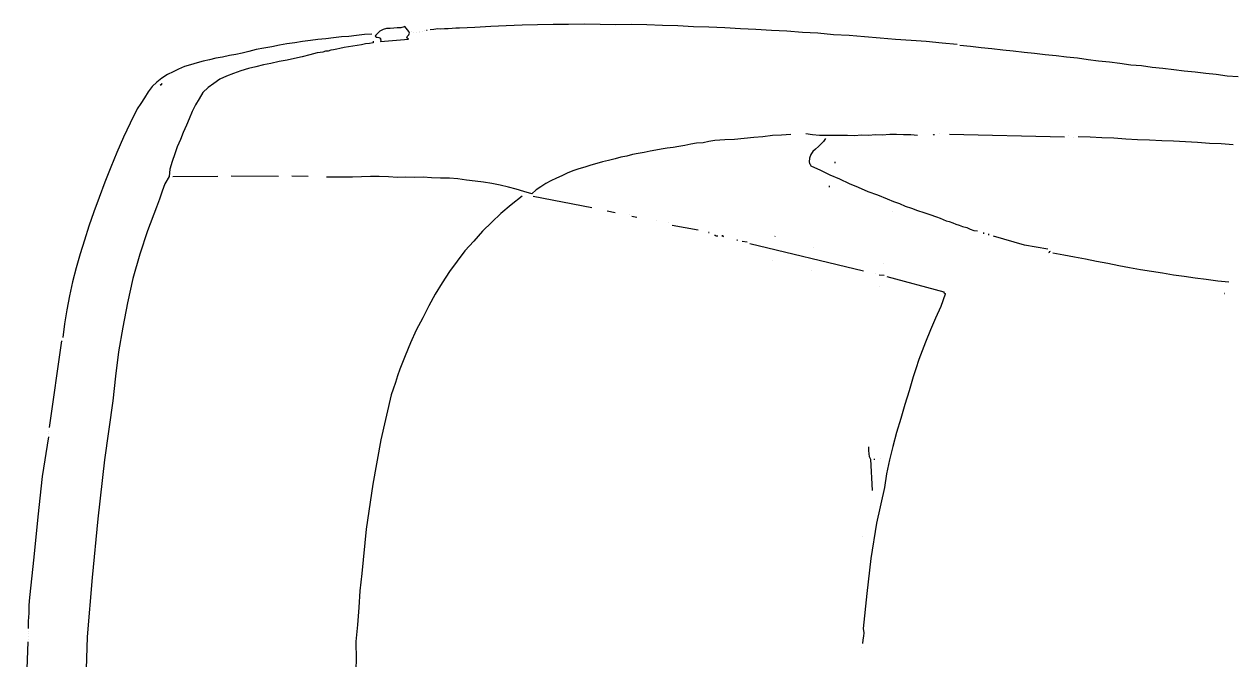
# Model space of a CAD drawing. Header units: metres. Extents: x -45 to 1930, y -347 to 488.
# Drawn here: x 53.219 to 55.09, y 101.167 to 102.151 of the extents above; entities that cross this region are included whole.
import ezdxf

# ---------------------------------------------------------------- set-up
doc = ezdxf.new("R2010")
doc.units = ezdxf.units.M

# ---------------------------------------------------------------- blocks, each defined once
blk = doc.blocks.new('BMW8-PUD')
for p, q in [((4.7667, 0.1762), (4.7589, 0.3186)), ((4.6764, 0.1599), (4.6718, 0.2266)), ((4.2587, 0.1553), (4.2568, 0.1838)), ((4.7667, 0.1729), (4.7667, 0.1729)), ((4.7668, 0.1688), (4.7668, 0.1688)), ((4.2614, 0.1276), (4.2587, 0.1553)), ((4.6773, 0.0679), (4.6764, 0.1599)), ((4.7668, 0.1639), (4.7668, 0.1639)), ((4.7669, 0.1607), (4.7669, 0.1607)), ((4.7694, 0.1444), (4.7685, 0.1558)), ((4.7695, 0.1322), (4.7694, 0.1444)), ((4.7705, 0.12), (4.7695, 0.1322)), ((4.2616, 0.1016), (4.2614, 0.1276)), ((4.7706, 0.1078), (4.7705, 0.12)), ((4.2619, 0.0747), (4.2616, 0.1016)), ((4.7703, 0.0451), (4.7706, 0.1078)), ((3.4818, 0.062), (3.4818, 0.062)), ((4.2629, 0.0486), (4.2619, 0.0747)), ((4.6773, -0.0234), (4.6773, 0.0679)), ((3.4803, 0.0441), (3.4811, 0.0498)), ((3.4804, 0.0392), (3.4803, 0.0441)), ((3.4821, 0.0327), (3.4804, 0.0392)), ((3.4811, 0.0498), (3.4811, 0.0555)), ((4.2624, 0.0218), (4.2629, 0.0486)), ((4.7701, -0.0176), (4.7703, 0.0451)), ((3.4818, -0.0219), (3.4821, 0.0327)), ((4.2622, -0.0474), (4.2624, 0.0218)), ((4.769, -0.0804), (4.7701, -0.0176)), ((3.4806, -0.0765), (3.4818, -0.0219)), ((4.6757, -0.1154), (4.6773, -0.0234)), ((4.2587, -0.1175), (4.2622, -0.0474)), ((3.477, -0.1319), (3.4806, -0.0765)), ((4.7655, -0.1423), (4.769, -0.0804)), ((3.4972, -0.1097), (3.4972, -0.1097)), ((4.2528, -0.1868), (4.2587, -0.1175)), ((4.6716, -0.2074), (4.6757, -0.1154)), ((3.4702, -0.1881), (3.477, -0.1319)), ((4.7656, -0.1471), (4.7656, -0.1471)), ((4.7595, -0.2922), (4.7656, -0.1569)), ((4.7656, -0.1512), (4.7656, -0.1512)), ((3.4958, -0.2294), (3.4889, -0.1814)), ((4.2437, -0.2577), (4.2528, -0.1868)), ((3.4688, -0.2093), (3.4702, -0.1881)), ((3.4665, -0.2313), (3.4688, -0.2093)), ((4.6712, -0.2457), (4.6716, -0.2074)), ((3.4635, -0.2525), (3.4665, -0.2313)), ((3.4812, -0.232), (3.4812, -0.232)), ((3.4893, -0.2295), (3.4893, -0.2295)), ((3.4893, -0.2295), (3.4901, -0.2295)), ((3.4901, -0.2295), (3.4909, -0.2295)), ((3.4909, -0.2295), (3.4909, -0.2295)), ((3.4983, -0.2335), (3.4958, -0.2294)), ((3.4992, -0.2375), (3.4983, -0.2335)), ((3.5, -0.2424), (3.4992, -0.2375)), ((3.5009, -0.2481), (3.5, -0.2424)), ((3.4596, -0.2746), (3.4635, -0.2525)), ((4.2413, -0.2667), (4.2437, -0.2577)), ((4.6699, -0.284), (4.6712, -0.2457)), ((3.4549, -0.2966), (3.4596, -0.2746)), ((4.2366, -0.2879), (4.239, -0.2773)), ((4.239, -0.2773), (4.2413, -0.2667)), ((3.451, -0.3186), (3.4549, -0.2966)), ((4.228, -0.3198), (4.2343, -0.2985)), ((4.2343, -0.2985), (4.2366, -0.2879)), ((4.6669, -0.3223), (4.6699, -0.284)), ((4.7573, -0.3191), (4.7579, -0.2979)), ((4.7579, -0.2922), (4.7579, -0.2922)), ((3.4464, -0.3406), (3.451, -0.3186)), ((4.2216, -0.341), (4.228, -0.3198)), ((4.6632, -0.3606), (4.6669, -0.3223)), ((4.7559, -0.3411), (4.7573, -0.3191)), ((3.4424, -0.3627), (3.4464, -0.3406)), ((4.2145, -0.3614), (4.2216, -0.341)), ((4.7537, -0.3631), (4.7559, -0.3411)), ((3.4393, -0.3757), (3.4424, -0.3627)), ((4.2065, -0.381), (4.2145, -0.3614)), ((4.6587, -0.399), (4.6632, -0.3606)), ((4.7514, -0.3851), (4.7537, -0.3631)), ((3.4322, -0.4043), (3.4362, -0.3904)), ((3.4362, -0.3904), (3.4393, -0.3757)), ((4.1986, -0.4006), (4.2065, -0.381)), ((4.7475, -0.4071), (4.7514, -0.3851)), ((3.4283, -0.4182), (3.4322, -0.4043)), ((4.1906, -0.4195), (4.1986, -0.4006)), ((4.6517, -0.4373), (4.6587, -0.399)), ((4.7436, -0.4291), (4.7475, -0.4071)), ((3.4228, -0.4378), (3.4283, -0.4182)), ((4.1818, -0.4382), (4.1906, -0.4195)), ((4.739, -0.4512), (4.7436, -0.4291)), ((3.4164, -0.4565), (3.4228, -0.4378)), ((4.1722, -0.4563), (4.1818, -0.4382)), ((4.6431, -0.4748), (4.6517, -0.4373)), ((3.4101, -0.4753), (3.4164, -0.4565)), ((4.1618, -0.4735), (4.1722, -0.4563)), ((4.7343, -0.4732), (4.739, -0.4512)), ((3.4054, -0.4949), (3.4101, -0.4753)), ((4.1513, -0.4907), (4.1618, -0.4735)), ((4.6328, -0.5124), (4.6431, -0.4748)), ((4.7288, -0.496), (4.7343, -0.4732)), ((3.4054, -0.4957), (3.4054, -0.4949)), ((3.407, -0.4965), (3.4054, -0.4957)), ((3.4078, -0.4974), (3.407, -0.4965)), ((3.4078, -0.4982), (3.4078, -0.4974)), ((3.4976, -0.5136), (3.4078, -0.4982)), ((3.5072, -0.4973), (3.5072, -0.4973)), ((4.1393, -0.5071), (4.1513, -0.4907)), ((4.7225, -0.5189), (4.7288, -0.496)), ((3.5017, -0.5144), (3.5098, -0.5144)), ((3.5163, -0.5167), (3.5163, -0.5167)), ((3.7137, -0.5443), (3.5343, -0.519)), ((3.614, -0.5118), (3.614, -0.5118)), ((3.6768, -0.521), (3.6768, -0.521)), ((4.1143, -0.539), (4.1272, -0.5234)), ((4.1272, -0.5234), (4.1393, -0.5071)), ((4.6297, -0.5254), (4.6328, -0.5124)), ((4.7162, -0.5434), (4.7225, -0.5189)), ((2.9758, -0.5371), (2.9749, -0.5371)), ((2.9749, -0.5371), (2.9749, -0.5371)), ((2.9749, -0.5371), (2.9749, -0.5371)), ((2.9749, -0.5371), (2.9758, -0.5371)), ((2.9758, -0.5371), (2.9758, -0.5371)), ((2.9758, -0.5371), (2.9758, -0.5371)), ((2.9758, -0.5371), (2.9758, -0.5371)), ((2.9758, -0.5371), (2.9758, -0.5371)), ((3.5043, -0.5323), (3.5043, -0.5323)), ((4.1014, -0.5538), (4.1143, -0.539)), ((4.6234, -0.5499), (4.6265, -0.5377)), ((4.6265, -0.5377), (4.6297, -0.5254)), ((2.9873, -0.5557), (2.9702, -0.5558)), ((3.0052, -0.5563), (2.9873, -0.5557)), ((3.0224, -0.557), (3.0052, -0.5563)), ((3.0395, -0.5577), (3.0224, -0.557)), ((3.0566, -0.5583), (3.0395, -0.5577)), ((3.0737, -0.5598), (3.0566, -0.5583)), ((3.0908, -0.5605), (3.0737, -0.5598)), ((3.1079, -0.5619), (3.0908, -0.5605)), ((3.6143, -0.5476), (3.6143, -0.5476)), ((3.6763, -0.5585), (3.6755, -0.5593)), ((3.6755, -0.5593), (3.6763, -0.5585)), ((3.6755, -0.5593), (3.6755, -0.5593)), ((3.6755, -0.5593), (3.6755, -0.5593)), ((3.6763, -0.5585), (3.6763, -0.5585)), ((3.6763, -0.5585), (3.6763, -0.5585)), ((3.6763, -0.5585), (3.6763, -0.5585)), ((3.6763, -0.5585), (3.6763, -0.5585)), ((3.7177, -0.5459), (3.7259, -0.5458)), ((3.734, -0.5473), (3.7332, -0.5473)), ((3.7332, -0.5473), (3.7332, -0.5473)), ((3.7332, -0.5473), (3.7332, -0.5473)), ((3.7332, -0.5473), (3.734, -0.5473)), ((3.734, -0.5473), (3.734, -0.5473)), ((3.734, -0.5473), (3.734, -0.5473)), ((3.734, -0.5473), (3.734, -0.5473)), ((3.734, -0.5473), (3.734, -0.5473)), ((3.7561, -0.5512), (3.7553, -0.5512)), ((3.7553, -0.5512), (3.7553, -0.5512)), ((3.7553, -0.5512), (3.7553, -0.5512)), ((3.7553, -0.5512), (3.7569, -0.552)), ((3.7569, -0.552), (3.7561, -0.5512)), ((3.7569, -0.552), (3.7569, -0.552)), ((3.7569, -0.552), (3.7577, -0.552)), ((3.7577, -0.552), (3.7569, -0.552)), ((3.7569, -0.552), (3.7569, -0.552)), ((3.7577, -0.552), (3.7577, -0.552)), ((3.7577, -0.552), (3.7577, -0.552)), ((3.7577, -0.552), (3.7577, -0.552)), ((3.7658, -0.5511), (3.7642, -0.5511)), ((3.7667, -0.5511), (3.7658, -0.5511)), ((3.7683, -0.5519), (3.7667, -0.5511)), ((3.7691, -0.5519), (3.7683, -0.5519)), ((3.7789, -0.5551), (3.7781, -0.5551)), ((3.7781, -0.5551), (3.7781, -0.5551)), ((3.7781, -0.5551), (3.7781, -0.5551)), ((3.7781, -0.5551), (3.7789, -0.5551)), ((3.7789, -0.5551), (3.7789, -0.5551)), ((3.7789, -0.5551), (3.7789, -0.5551)), ((3.7789, -0.5551), (3.7789, -0.5551)), ((3.7789, -0.5551), (3.7789, -0.5551)), ((3.836, -0.5611), (3.7952, -0.5574)), ((4.0869, -0.5686), (4.1014, -0.5538)), ((4.6178, -0.5614), (4.6234, -0.5499)), ((4.709, -0.5671), (4.7162, -0.5434)), ((3.125, -0.5634), (3.1079, -0.5619)), ((3.1421, -0.5649), (3.125, -0.5634)), ((3.1593, -0.5664), (3.1421, -0.5649)), ((3.1772, -0.5678), (3.1593, -0.5664)), ((3.1943, -0.5701), (3.1772, -0.5678)), ((3.2114, -0.5716), (3.1943, -0.5701)), ((3.2285, -0.5731), (3.2114, -0.5716)), ((3.2456, -0.5746), (3.2285, -0.5731)), ((3.2497, -0.5761), (3.2506, -0.5753)), ((3.2506, -0.5753), (3.2514, -0.5753)), ((3.2513, -0.5745), (3.2522, -0.5737)), ((3.2514, -0.5753), (3.2513, -0.5745)), ((3.2539, -0.5794), (3.2905, -0.5823)), ((3.8425, -0.5651), (3.8425, -0.5651)), ((3.8604, -0.565), (3.8604, -0.565)), ((3.8996, -0.5687), (3.8914, -0.5679)), ((3.9037, -0.5702), (3.9037, -0.5702)), ((3.9379, -0.5732), (3.9257, -0.5717)), ((4.0545, -0.5852), (3.9623, -0.5762)), ((4.0715, -0.5834), (4.0869, -0.5686)), ((4.4493, -0.5776), (4.5226, -0.5712)), ((4.5429, -0.5686), (4.6121, -0.5614)), ((4.6156, -0.585), (4.6179, -0.5728)), ((4.6179, -0.5728), (4.6178, -0.5614)), ((4.7019, -0.5907), (4.709, -0.5671)), ((3.2905, -0.5823), (3.3395, -0.5916)), ((3.3468, -0.5932), (3.346, -0.5932)), ((3.346, -0.5932), (3.346, -0.5932)), ((3.346, -0.5932), (3.346, -0.5932)), ((3.346, -0.5932), (3.3468, -0.5932)), ((3.3476, -0.5932), (3.3468, -0.5932)), ((3.3468, -0.5932), (3.3476, -0.5932)), ((3.3476, -0.5932), (3.3476, -0.5932)), ((3.3476, -0.5932), (3.3476, -0.5932)), ((3.355, -0.5947), (3.3542, -0.5947)), ((3.3542, -0.5947), (3.3542, -0.5947)), ((3.3542, -0.5947), (3.3542, -0.5947)), ((3.3542, -0.5947), (3.355, -0.5947)), ((3.3558, -0.5947), (3.355, -0.5947)), ((3.355, -0.5947), (3.3558, -0.5947)), ((3.3558, -0.5947), (3.3558, -0.5947)), ((3.3558, -0.5947), (3.3558, -0.5947)), ((3.3705, -0.5971), (3.3648, -0.5971)), ((3.3762, -0.5986), (3.3705, -0.5971)), ((4.044, -0.6007), (4.0504, -0.595)), ((4.0504, -0.595), (4.0569, -0.5884)), ((4.0569, -0.5884), (4.0692, -0.5908)), ((4.0692, -0.5908), (4.0814, -0.5931)), ((4.0814, -0.5931), (4.0936, -0.5954)), ((4.0936, -0.5954), (4.1067, -0.5969)), ((4.1067, -0.5969), (4.1197, -0.5984)), ((4.1197, -0.5984), (4.1328, -0.5991)), ((4.1995, -0.5993), (4.2134, -0.5984)), ((4.2134, -0.5984), (4.2264, -0.5983)), ((4.2264, -0.5983), (4.2394, -0.5965)), ((4.2394, -0.5965), (4.2533, -0.5956)), ((4.2533, -0.5956), (4.2663, -0.5939)), ((4.2663, -0.5939), (4.2801, -0.5937)), ((4.2801, -0.5937), (4.2947, -0.5928)), ((4.2947, -0.5928), (4.3078, -0.5911)), ((4.3078, -0.5911), (4.3216, -0.5893)), ((4.3216, -0.5893), (4.3354, -0.5875)), ((4.3354, -0.5875), (4.3485, -0.5866)), ((4.3485, -0.5866), (4.3623, -0.5849)), ((4.3623, -0.5849), (4.3753, -0.5839)), ((4.4038, -0.582), (4.429, -0.5802)), ((4.6101, -0.6087), (4.6124, -0.5973)), ((4.6124, -0.5973), (4.6156, -0.585)), ((4.694, -0.6153), (4.7019, -0.5907)), ((3.3819, -0.601), (3.3762, -0.5986)), ((3.3884, -0.6018), (3.3819, -0.601)), ((3.3941, -0.6033), (3.3884, -0.6018)), ((3.399, -0.6041), (3.3941, -0.6033)), ((3.4039, -0.6057), (3.399, -0.6041)), ((3.4097, -0.6073), (3.4039, -0.6057)), ((3.4145, -0.608), (3.4097, -0.6073)), ((3.4194, -0.6096), (3.4145, -0.608)), ((3.4243, -0.6112), (3.4194, -0.6096)), ((3.4301, -0.6128), (3.4243, -0.6112)), ((3.4406, -0.6151), (3.4301, -0.6128)), ((3.4504, -0.6175), (3.4406, -0.6151)), ((3.4985, -0.6146), (3.4985, -0.6146)), ((4.0132, -0.6206), (4.0213, -0.6164)), ((4.0213, -0.6164), (4.0294, -0.6115)), ((4.0294, -0.6115), (4.0367, -0.6065)), ((4.0367, -0.6065), (4.044, -0.6007)), ((4.1328, -0.5991), (4.1458, -0.5998)), ((4.1458, -0.5998), (4.1596, -0.5997)), ((4.1596, -0.5997), (4.1727, -0.6004)), ((4.1727, -0.6004), (4.1857, -0.6003)), ((4.1857, -0.6003), (4.1995, -0.5993)), ((4.6061, -0.6201), (4.6101, -0.6087)), ((4.6861, -0.6381), (4.694, -0.6153)), ((3.4602, -0.6198), (3.4504, -0.6175)), ((3.47, -0.6222), (3.4602, -0.6198)), ((3.4798, -0.6246), (3.47, -0.6222)), ((3.4888, -0.6277), (3.4798, -0.6246)), ((3.4986, -0.6301), (3.4888, -0.6277)), ((3.5084, -0.6332), (3.4986, -0.6301)), ((3.5239, -0.638), (3.5084, -0.6332)), ((3.9792, -0.6372), (3.9881, -0.6338)), ((3.9881, -0.6338), (3.997, -0.6297)), ((3.997, -0.6297), (4.0051, -0.6255)), ((4.0051, -0.6255), (4.0132, -0.6206)), ((4.599, -0.643), (4.6029, -0.6316)), ((4.6029, -0.6316), (4.6061, -0.6201)), ((3.5394, -0.6419), (3.5239, -0.638)), ((3.555, -0.6467), (3.5394, -0.6419)), ((3.5697, -0.6514), (3.555, -0.6467)), ((3.5852, -0.657), (3.5697, -0.6514)), ((3.5997, -0.6438), (3.5989, -0.6438)), ((3.5989, -0.6438), (3.5989, -0.6438)), ((3.5989, -0.6438), (3.5989, -0.6438)), ((3.5989, -0.6438), (3.5997, -0.6438)), ((3.6005, -0.6438), (3.5997, -0.6438)), ((3.5997, -0.6438), (3.6005, -0.6438)), ((3.6005, -0.6438), (3.6005, -0.6438)), ((3.6005, -0.6438), (3.6005, -0.6438)), ((3.9337, -0.6547), (3.9435, -0.6513)), ((3.9435, -0.6513), (3.9524, -0.648)), ((3.9524, -0.648), (3.9613, -0.6446)), ((3.9613, -0.6446), (3.9703, -0.6413)), ((3.9703, -0.6413), (3.9792, -0.6372)), ((4.5919, -0.665), (4.5958, -0.6536)), ((4.5958, -0.6536), (4.599, -0.643)), ((4.6773, -0.661), (4.6861, -0.6381)), ((3.6007, -0.6617), (3.5852, -0.657)), ((3.6154, -0.6673), (3.6007, -0.6617)), ((3.6309, -0.6729), (3.6154, -0.6673)), ((3.6317, -0.6737), (3.6309, -0.6729)), ((3.872, -0.674), (3.8809, -0.6714)), ((3.8809, -0.6714), (3.8899, -0.6689)), ((3.8899, -0.6689), (3.8988, -0.6664)), ((3.8988, -0.6664), (3.9077, -0.6639)), ((3.9077, -0.6639), (3.9158, -0.6605)), ((3.9158, -0.6605), (3.9248, -0.658)), ((3.9248, -0.658), (3.9337, -0.6547)), ((4.5879, -0.6757), (4.5919, -0.665)), ((4.6677, -0.679), (4.6725, -0.67)), ((4.6725, -0.67), (4.6773, -0.661)), ((3.5943, -0.6813), (3.5935, -0.6814)), ((3.5935, -0.6814), (3.5943, -0.6813)), ((3.5935, -0.6814), (3.5935, -0.6814)), ((3.5935, -0.6814), (3.5935, -0.6814)), ((3.5952, -0.6813), (3.5943, -0.6813)), ((3.5943, -0.6813), (3.5952, -0.6813)), ((3.5952, -0.6813), (3.5952, -0.6813)), ((3.5952, -0.6813), (3.5952, -0.6813)), ((3.6303, -0.6949), (3.6327, -0.69)), ((3.6326, -0.6753), (3.6317, -0.6737)), ((3.6334, -0.6761), (3.6326, -0.6753)), ((3.6327, -0.69), (3.6343, -0.6843)), ((3.6343, -0.6786), (3.6334, -0.6761)), ((3.6343, -0.6843), (3.6343, -0.6786)), ((3.8005, -0.6925), (3.8103, -0.6908)), ((3.8103, -0.6908), (3.8192, -0.6883)), ((3.8192, -0.6883), (3.8281, -0.6857)), ((3.8281, -0.6857), (3.8371, -0.6832)), ((3.8371, -0.6832), (3.846, -0.6807)), ((3.846, -0.6807), (3.855, -0.679)), ((3.855, -0.679), (3.8639, -0.6765)), ((3.8639, -0.6765), (3.872, -0.674)), ((4.5783, -0.6961), (4.5831, -0.6855)), ((4.5831, -0.6855), (4.5879, -0.6757)), ((4.6573, -0.6978), (4.6629, -0.6888)), ((4.6629, -0.6888), (4.6677, -0.679)), ((3.615, -0.7121), (3.6182, -0.708)), ((3.6182, -0.708), (3.6222, -0.7039)), ((3.6222, -0.7039), (3.6263, -0.699)), ((3.6263, -0.699), (3.6303, -0.6949)), ((3.6948, -0.7138), (3.7094, -0.7104)), ((3.7094, -0.7104), (3.7233, -0.7079)), ((3.7233, -0.7079), (3.7379, -0.7053)), ((3.7379, -0.7053), (3.7525, -0.7019)), ((3.7525, -0.7019), (3.7672, -0.7001)), ((3.7672, -0.7001), (3.7826, -0.6976)), ((3.7826, -0.6976), (3.7916, -0.6951)), ((3.7916, -0.6951), (3.8005, -0.6925)), ((4.5629, -0.7117), (4.571, -0.7043)), ((4.571, -0.7043), (4.5783, -0.6961)), ((4.6435, -0.702), (4.6427, -0.7029)), ((4.6427, -0.7029), (4.6427, -0.7037)), ((4.6427, -0.7037), (4.6435, -0.7029)), ((4.6427, -0.7037), (4.6427, -0.7037)), ((4.6435, -0.702), (4.6443, -0.7012)), ((4.6435, -0.702), (4.6435, -0.702)), ((4.6443, -0.702), (4.6435, -0.702)), ((4.6435, -0.7029), (4.6435, -0.702)), ((4.6435, -0.702), (4.6435, -0.702)), ((4.6436, -0.7118), (4.6508, -0.7052)), ((4.6443, -0.7012), (4.6451, -0.7012)), ((4.6451, -0.7012), (4.6443, -0.702)), ((4.6451, -0.7012), (4.6451, -0.7012)), ((4.6508, -0.7052), (4.6573, -0.6978)), ((3.5362, -0.7299), (3.5467, -0.7282)), ((3.5467, -0.7282), (3.5573, -0.7273)), ((3.5573, -0.7273), (3.5687, -0.7255)), ((3.5687, -0.7255), (3.5793, -0.7247)), ((3.5793, -0.7247), (3.5899, -0.7237)), ((3.5899, -0.7237), (3.6004, -0.7228)), ((3.6004, -0.7228), (3.6118, -0.7219)), ((3.6118, -0.7219), (3.6224, -0.721)), ((3.6126, -0.717), (3.615, -0.7121)), ((3.6224, -0.721), (3.633, -0.7209)), ((3.633, -0.7209), (3.6436, -0.7216)), ((3.6664, -0.7182), (3.681, -0.7156)), ((3.681, -0.7156), (3.6948, -0.7138)), ((4.5338, -0.7299), (4.5444, -0.7249)), ((4.5444, -0.7249), (4.554, -0.7191)), ((4.554, -0.7191), (4.5629, -0.7117)), ((4.6104, -0.7333), (4.6193, -0.7283)), ((4.6193, -0.7283), (4.6274, -0.7234)), ((4.6274, -0.7234), (4.6355, -0.7184)), ((4.6355, -0.7184), (4.6436, -0.7118)), ((3.2448, -0.7545), (3.4223, -0.7415)), ((3.4369, -0.7414), (3.4369, -0.7414)), ((3.445, -0.7389), (3.445, -0.7389)), ((3.445, -0.7389), (3.4467, -0.7389)), ((3.4467, -0.7389), (3.4475, -0.7389)), ((3.4475, -0.7389), (3.4475, -0.7389)), ((3.4711, -0.7354), (3.4816, -0.7353)), ((3.4816, -0.7353), (3.493, -0.7344)), ((3.493, -0.7344), (3.5036, -0.7335)), ((3.5036, -0.7335), (3.5142, -0.7325)), ((3.5142, -0.7325), (3.5256, -0.7308)), ((3.5256, -0.7308), (3.5362, -0.7299)), ((4.4778, -0.7508), (4.4892, -0.7474)), ((4.4892, -0.7474), (4.5005, -0.7432)), ((4.5005, -0.7432), (4.5119, -0.7399)), ((4.5119, -0.7399), (4.5233, -0.7349)), ((4.5233, -0.7349), (4.5338, -0.7299)), ((4.5633, -0.7508), (4.573, -0.7475)), ((4.573, -0.7475), (4.5828, -0.7441)), ((4.5828, -0.7441), (4.5917, -0.7408)), ((4.5917, -0.7408), (4.6014, -0.7366)), ((4.6014, -0.7366), (4.6104, -0.7333)), ((3.0023, -0.7673), (3.0202, -0.7663)), ((3.0202, -0.7663), (3.0389, -0.7661)), ((3.0389, -0.7661), (3.0576, -0.7652)), ((3.0576, -0.7652), (3.0763, -0.7642)), ((3.0763, -0.7642), (3.0942, -0.7632)), ((3.0942, -0.7632), (3.113, -0.7622)), ((3.113, -0.7622), (3.1317, -0.7612)), ((3.1317, -0.7612), (3.1496, -0.7603)), ((3.1496, -0.7603), (3.1683, -0.7601)), ((3.1683, -0.7601), (3.1871, -0.7591)), ((3.1871, -0.7591), (3.205, -0.7581)), ((3.205, -0.7581), (3.2237, -0.7572)), ((3.2302, -0.7555), (3.2302, -0.7555)), ((3.2383, -0.757), (3.2383, -0.757)), ((4.4193, -0.77), (4.4307, -0.7658)), ((4.4307, -0.7658), (4.4421, -0.7617)), ((4.4421, -0.7617), (4.4534, -0.7583)), ((4.4534, -0.7583), (4.4656, -0.7549)), ((4.4656, -0.7549), (4.4778, -0.7508)), ((4.5024, -0.7701), (4.5138, -0.7659)), ((4.5138, -0.7659), (4.5235, -0.7626)), ((4.5235, -0.7626), (4.5332, -0.7592)), ((4.5332, -0.7592), (4.543, -0.7567)), ((4.543, -0.7567), (4.5535, -0.7534)), ((4.5535, -0.7534), (4.5633, -0.7508)), ((2.9835, -0.7675), (3.0023, -0.7673)), ((4.3673, -0.786), (4.3738, -0.7843)), ((4.3738, -0.7843), (4.3787, -0.7826)), ((4.3787, -0.7826), (4.3836, -0.7809)), ((4.3836, -0.7809), (4.3876, -0.7801)), ((4.3876, -0.7801), (4.3917, -0.7784)), ((4.3917, -0.7784), (4.3958, -0.7776)), ((4.3958, -0.7776), (4.3998, -0.7759)), ((4.3998, -0.7759), (4.4039, -0.7751)), ((4.4039, -0.7751), (4.408, -0.7742)), ((4.408, -0.7742), (4.4193, -0.77)), ((4.4439, -0.7861), (4.4561, -0.7835)), ((4.4561, -0.7835), (4.4675, -0.7802)), ((4.4675, -0.7802), (4.4788, -0.7768)), ((4.4788, -0.7768), (4.491, -0.7734)), ((4.491, -0.7734), (4.5024, -0.7701)), ((4.3121, -0.8011), (4.2698, -0.8088)), ((4.3121, -0.8027), (4.3121, -0.8011)), ((4.313, -0.8044), (4.3121, -0.8027)), ((4.3235, -0.7978), (4.3292, -0.7961)), ((4.3235, -0.7986), (4.3235, -0.7978)), ((4.3235, -0.7978), (4.3235, -0.7978)), ((4.3235, -0.8002), (4.3235, -0.7986)), ((4.3235, -0.8002), (4.3235, -0.8002)), ((4.3292, -0.7961), (4.3349, -0.7952)), ((4.3349, -0.7952), (4.3413, -0.7927)), ((4.3413, -0.7927), (4.3478, -0.791)), ((4.3478, -0.791), (4.3544, -0.7893)), ((4.3504, -0.8065), (4.3618, -0.8039)), ((4.3544, -0.7893), (4.3609, -0.7877)), ((4.3609, -0.7877), (4.3673, -0.786)), ((4.3618, -0.8039), (4.3732, -0.8022)), ((4.3732, -0.8022), (4.3854, -0.7996)), ((4.3854, -0.7996), (4.3968, -0.7971)), ((4.3968, -0.7971), (4.409, -0.7946)), ((4.409, -0.7946), (4.4203, -0.792)), ((4.4203, -0.792), (4.4325, -0.7894)), ((4.4325, -0.7894), (4.4439, -0.7861)), ((4.2496, -0.822), (4.2496, -0.822)), ((4.2537, -0.8212), (4.2537, -0.8212)), ((4.2537, -0.822), (4.2537, -0.822)), ((4.2577, -0.8203), (4.2577, -0.8203)), ((4.2626, -0.8203), (4.2626, -0.8203)), ((4.2659, -0.8203), (4.2659, -0.8203)), ((4.2699, -0.8154), (4.2691, -0.8178)), ((4.2691, -0.8178), (4.2699, -0.8202)), ((4.2698, -0.8088), (4.2723, -0.8104)), ((4.2715, -0.8129), (4.2699, -0.8154)), ((4.2699, -0.8202), (4.2724, -0.8226)), ((4.2723, -0.8104), (4.2715, -0.8129)), ((4.2724, -0.8226), (4.2748, -0.8251)), ((4.2936, -0.8233), (4.2993, -0.8224)), ((4.2993, -0.8224), (4.305, -0.8215)), ((4.305, -0.8215), (4.3098, -0.8199)), ((4.3098, -0.8199), (4.3147, -0.8166)), ((4.313, -0.8052), (4.313, -0.8044)), ((4.313, -0.806), (4.313, -0.8052)), ((4.3154, -0.8068), (4.313, -0.806)), ((4.3147, -0.8166), (4.3179, -0.8125)), ((4.3179, -0.8068), (4.3154, -0.8068)), ((4.3195, -0.8067), (4.3179, -0.8068)), ((4.3179, -0.8125), (4.3195, -0.8108)), ((4.3211, -0.8084), (4.3195, -0.8067)), ((4.3195, -0.8108), (4.3203, -0.81)), ((4.3203, -0.81), (4.3211, -0.8084)), ((4.3211, -0.8084), (4.3211, -0.8084)), ((4.3269, -0.8107), (4.3382, -0.809)), ((4.3382, -0.809), (4.3504, -0.8065)), ((4.1211, -0.8436), (4.1447, -0.8401)), ((4.1447, -0.8401), (4.1691, -0.8366)), ((4.1691, -0.8366), (4.1927, -0.8331)), ((4.1927, -0.8331), (4.1984, -0.8323)), ((4.1984, -0.8323), (4.2041, -0.8314)), ((4.2041, -0.8314), (4.2098, -0.8305)), ((4.2098, -0.8305), (4.2154, -0.8297)), ((4.2154, -0.8297), (4.2211, -0.8288)), ((4.2211, -0.8288), (4.226, -0.8288)), ((4.226, -0.8288), (4.2317, -0.8271)), ((4.2317, -0.8271), (4.2374, -0.8262)), ((4.2423, -0.8245), (4.2423, -0.8245)), ((4.2423, -0.8245), (4.2431, -0.8245)), ((4.2431, -0.8245), (4.2431, -0.8245)), ((4.2431, -0.8245), (4.2431, -0.8245)), ((4.2455, -0.8237), (4.2455, -0.8237)), ((4.2748, -0.8251), (4.2773, -0.8275)), ((4.2773, -0.8275), (4.2781, -0.8267)), ((4.2773, -0.8275), (4.2773, -0.8275)), ((4.2781, -0.8267), (4.283, -0.825)), ((4.2781, -0.8267), (4.2781, -0.8267)), ((4.2781, -0.8267), (4.2781, -0.8267)), ((4.283, -0.825), (4.2887, -0.8241)), ((4.2887, -0.8241), (4.2936, -0.8233)), ((3.9527, -0.8614), (3.9763, -0.8595)), ((3.9763, -0.8595), (4.0007, -0.8577)), ((4.0007, -0.8577), (4.0251, -0.855)), ((4.0251, -0.855), (4.0487, -0.8523)), ((4.0487, -0.8523), (4.0731, -0.8497)), ((4.0731, -0.8497), (4.0967, -0.847)), ((4.0967, -0.847), (4.1211, -0.8436)), ((3.0032, -0.8732), (2.9861, -0.8733)), ((3.0203, -0.8738), (3.0032, -0.8732)), ((3.0366, -0.8737), (3.0203, -0.8738)), ((3.0529, -0.8744), (3.0366, -0.8737)), ((3.07, -0.8742), (3.0529, -0.8744)), ((3.0863, -0.8749), (3.07, -0.8742)), ((3.1034, -0.8755), (3.0863, -0.8749)), ((3.1197, -0.8754), (3.1034, -0.8755)), ((3.1368, -0.876), (3.1197, -0.8754)), ((3.1531, -0.8759), (3.1368, -0.876)), ((3.1702, -0.8765), (3.1531, -0.8759)), ((3.1865, -0.8772), (3.1702, -0.8765)), ((3.2036, -0.8771), (3.1865, -0.8772)), ((3.2199, -0.8777), (3.2036, -0.8771)), ((3.2362, -0.8784), (3.2199, -0.8777)), ((3.2533, -0.8783), (3.2362, -0.8784)), ((3.2696, -0.8789), (3.2533, -0.8783)), ((3.2867, -0.8788), (3.2696, -0.8789)), ((3.303, -0.8794), (3.2867, -0.8788)), ((3.5913, -0.8793), (3.6157, -0.8782)), ((3.6157, -0.8782), (3.6401, -0.878)), ((3.6401, -0.878), (3.6637, -0.877)), ((3.6637, -0.877), (3.6882, -0.8768)), ((3.6882, -0.8768), (3.7118, -0.8757)), ((3.7118, -0.8757), (3.7362, -0.8747)), ((3.7362, -0.8747), (3.7598, -0.8737)), ((3.7598, -0.8737), (3.7842, -0.8726)), ((3.7842, -0.8726), (3.8086, -0.8716)), ((3.8086, -0.8716), (3.8322, -0.8698)), ((3.8322, -0.8698), (3.8567, -0.8688)), ((3.8567, -0.8688), (3.8803, -0.8669)), ((3.8803, -0.8669), (3.9047, -0.8659)), ((3.9047, -0.8659), (3.9283, -0.864)), ((3.9283, -0.864), (3.9527, -0.8614)), ((3.3192, -0.8793), (3.303, -0.8794)), ((3.3364, -0.8799), (3.3192, -0.8793)), ((3.3526, -0.8798), (3.3364, -0.8799)), ((3.3698, -0.8804), (3.3526, -0.8798)), ((3.3861, -0.8803), (3.3698, -0.8804)), ((3.4031, -0.881), (3.3861, -0.8803)), ((3.4195, -0.8808), (3.4031, -0.881)), ((3.4235, -0.8816), (3.4471, -0.8814)), ((3.4471, -0.8814), (3.4716, -0.8812)), ((3.4716, -0.8812), (3.4952, -0.8809)), ((3.4952, -0.8809), (3.5196, -0.8799)), ((3.5196, -0.8799), (3.5432, -0.8797)), ((3.5432, -0.8797), (3.5676, -0.8795)), ((3.5676, -0.8795), (3.5913, -0.8793))]:
    blk.add_line(p, q)

msp = doc.modelspace()

# ---------------------------------------------------------------- block references
at = {"linetype": 'Continuous', "lineweight": 0, "rotation": 174.5233982285163}
msp.add_blockref('BMW8-PUD', (57.987077, 100.9154), dxfattribs=at)

doc.saveas('drawing.dxf')
